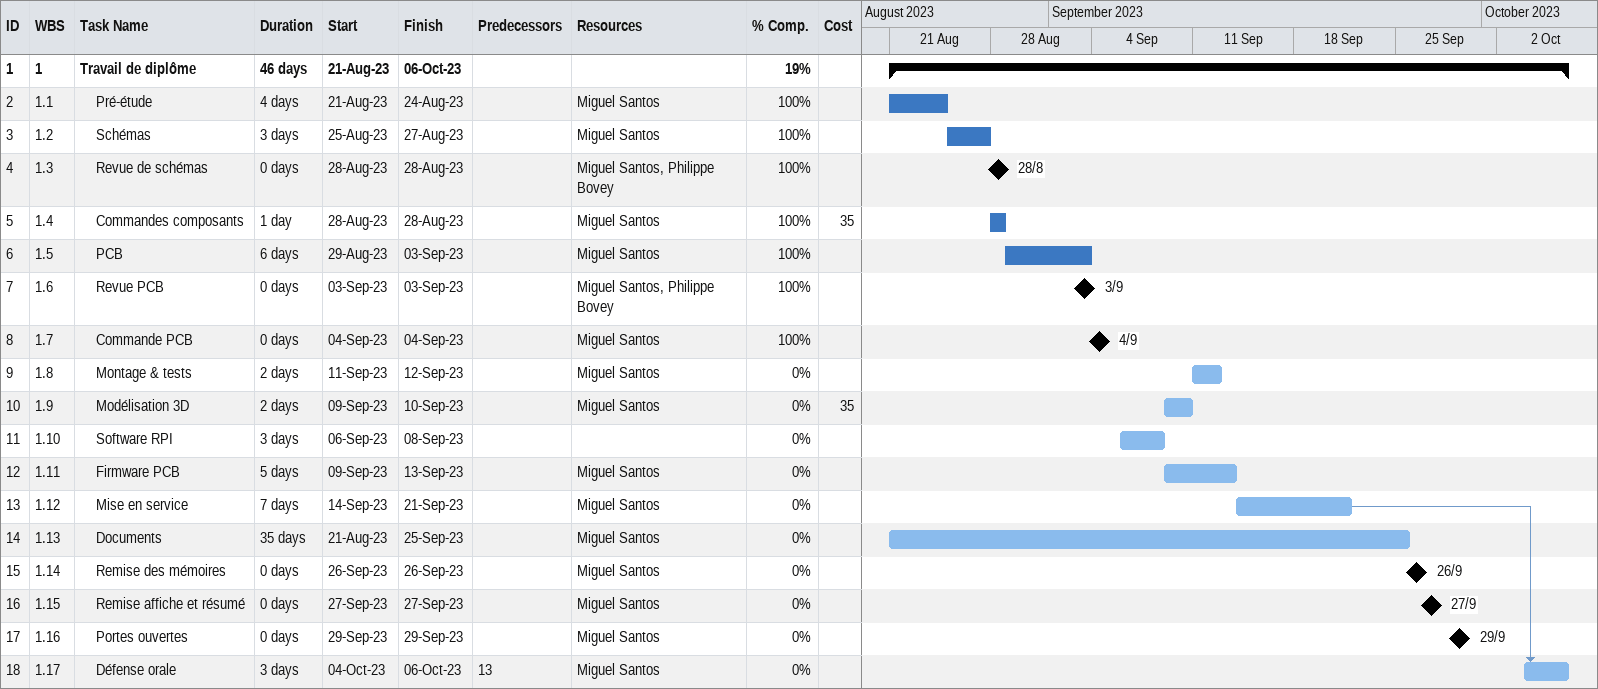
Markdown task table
| ID | WBS | Task | Duration | Start | Finish | Predecessors | Resources | % complete | Cost |
|---|---|---|---|---|---|---|---|---|---|
| 1 | 1 | **Travail de diplôme** | 46d | 2023-08-21 | 2023-10-06 |  |  | 19 |  |
| 2 | 1.1 | Pré-étude | 4d | 2023-08-21 | 2023-08-24 |  | Miguel Santos | 100 |  |
| 3 | 1.2 | Schémas | 3d | 2023-08-25 | 2023-08-27 |  | Miguel Santos | 100 |  |
| 4 | 1.3 | Revue de schémas | 0d | 2023-08-28 | 2023-08-28 |  | Miguel Santos, Philippe Bovey | 100 |  |
| 5 | 1.4 | Commandes composants | 1d | 2023-08-28 | 2023-08-28 |  | Miguel Santos | 100 | 35 |
| 6 | 1.5 | PCB | 6d | 2023-08-29 | 2023-09-03 |  | Miguel Santos | 100 |  |
| 7 | 1.6 | Revue PCB | 0d | 2023-09-03 | 2023-09-03 |  | Miguel Santos, Philippe Bovey | 100 |  |
| 8 | 1.7 | Commande PCB | 0d | 2023-09-04 | 2023-09-04 |  | Miguel Santos | 100 |  |
| 9 | 1.8 | Montage & tests | 2d | 2023-09-11 | 2023-09-12 |  | Miguel Santos | 0 |  |
| 10 | 1.9 | Modélisation 3D | 2d | 2023-09-09 | 2023-09-10 |  | Miguel Santos | 0 | 35 |
| 11 | 1.10 | Software RPI | 3d | 2023-09-06 | 2023-09-08 |  |  | 0 |  |
| 12 | 1.11 | Firmware PCB | 5d | 2023-09-09 | 2023-09-13 |  | Miguel Santos | 0 |  |
| 13 | 1.12 | Mise en service | 7d | 2023-09-14 | 2023-09-21 |  | Miguel Santos | 0 |  |
| 14 | 1.13 | Documents | 35d | 2023-08-21 | 2023-09-25 |  | Miguel Santos | 0 |  |
| 15 | 1.14 | Remise des mémoires | 0d | 2023-09-26 | 2023-09-26 |  | Miguel Santos | 0 |  |
| 16 | 1.15 | Remise affiche et résumé | 0d | 2023-09-27 | 2023-09-27 |  | Miguel Santos | 0 |  |
| 17 | 1.16 | Portes ouvertes | 0d | 2023-09-29 | 2023-09-29 |  | Miguel Santos | 0 |  |
| 18 | 1.17 | Défense orale | 3d | 2023-10-04 | 2023-10-06 | 13 | Miguel Santos | 0 |  |
